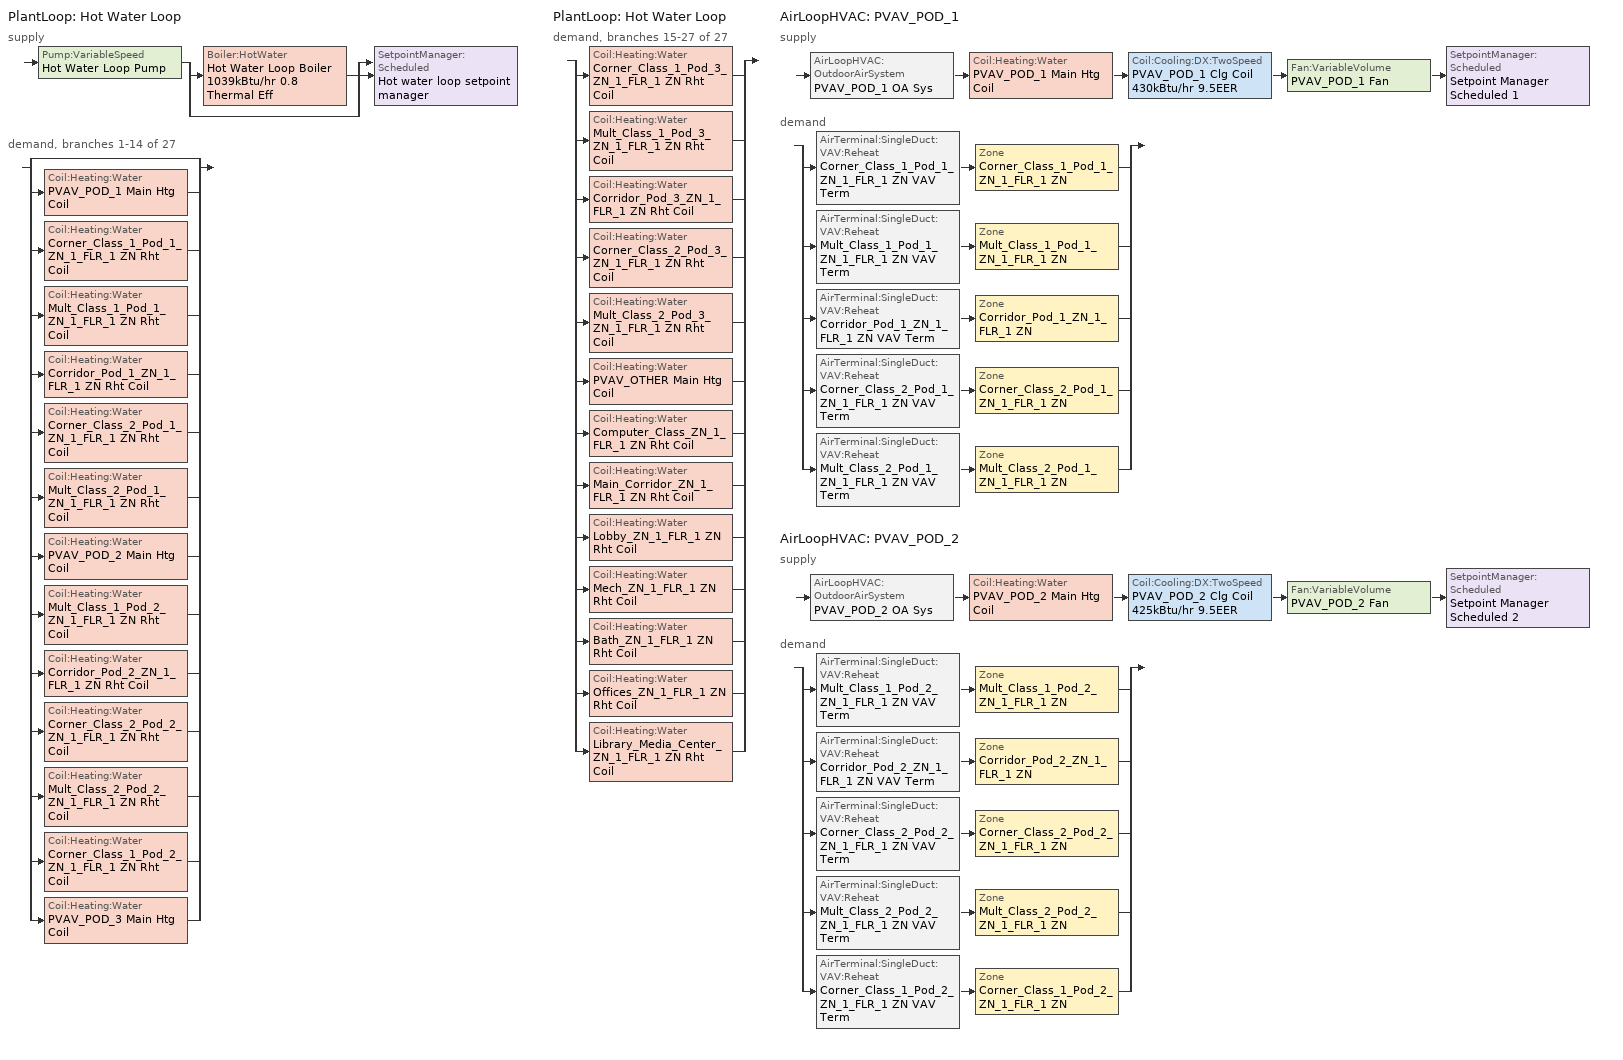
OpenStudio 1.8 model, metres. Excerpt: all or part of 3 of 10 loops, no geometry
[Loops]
PlantLoop 'Hot Water Loop'
 supply: Pump:VariableSpeed 'Hot Water Loop Pump' > split
  | Boiler:HotWater 'Hot Water Loop Boiler 1039kBtu/hr 0.8 Thermal Eff'
  | bypass
  join > SetpointManager:Scheduled 'Hot water loop setpoint manager'
 demand, branches 1-14 of 27: split
  | bypass
  | Coil:Heating:Water 'PVAV_POD_1 Main Htg Coil'
  | Coil:Heating:Water 'Corner_Class_1_Pod_1_ZN_1_FLR_1 ZN Rht Coil'
  | Coil:Heating:Water 'Mult_Class_1_Pod_1_ZN_1_FLR_1 ZN Rht Coil'
  | Coil:Heating:Water 'Corridor_Pod_1_ZN_1_FLR_1 ZN Rht Coil'
  | Coil:Heating:Water 'Corner_Class_2_Pod_1_ZN_1_FLR_1 ZN Rht Coil'
  | Coil:Heating:Water 'Mult_Class_2_Pod_1_ZN_1_FLR_1 ZN Rht Coil'
  | Coil:Heating:Water 'PVAV_POD_2 Main Htg Coil'
  | Coil:Heating:Water 'Mult_Class_1_Pod_2_ZN_1_FLR_1 ZN Rht Coil'
  | Coil:Heating:Water 'Corridor_Pod_2_ZN_1_FLR_1 ZN Rht Coil'
  | Coil:Heating:Water 'Corner_Class_2_Pod_2_ZN_1_FLR_1 ZN Rht Coil'
  | Coil:Heating:Water 'Mult_Class_2_Pod_2_ZN_1_FLR_1 ZN Rht Coil'
  | Coil:Heating:Water 'Corner_Class_1_Pod_2_ZN_1_FLR_1 ZN Rht Coil'
  | Coil:Heating:Water 'PVAV_POD_3 Main Htg Coil'
PlantLoop 'Hot Water Loop'
 demand, branches 15-27 of 27: split
  | Coil:Heating:Water 'Corner_Class_1_Pod_3_ZN_1_FLR_1 ZN Rht Coil'
  | Coil:Heating:Water 'Mult_Class_1_Pod_3_ZN_1_FLR_1 ZN Rht Coil'
  | Coil:Heating:Water 'Corridor_Pod_3_ZN_1_FLR_1 ZN Rht Coil'
  | Coil:Heating:Water 'Corner_Class_2_Pod_3_ZN_1_FLR_1 ZN Rht Coil'
  | Coil:Heating:Water 'Mult_Class_2_Pod_3_ZN_1_FLR_1 ZN Rht Coil'
  | Coil:Heating:Water 'PVAV_OTHER Main Htg Coil'
  | Coil:Heating:Water 'Computer_Class_ZN_1_FLR_1 ZN Rht Coil'
  | Coil:Heating:Water 'Main_Corridor_ZN_1_FLR_1 ZN Rht Coil'
  | Coil:Heating:Water 'Lobby_ZN_1_FLR_1 ZN Rht Coil'
  | Coil:Heating:Water 'Mech_ZN_1_FLR_1 ZN Rht Coil'
  | Coil:Heating:Water 'Bath_ZN_1_FLR_1 ZN Rht Coil'
  | Coil:Heating:Water 'Offices_ZN_1_FLR_1 ZN Rht Coil'
  | Coil:Heating:Water 'Library_Media_Center_ZN_1_FLR_1 ZN Rht Coil'
AirLoopHVAC 'PVAV_POD_1'
 supply: AirLoopHVAC:OutdoorAirSystem 'PVAV_POD_1 OA Sys' > Coil:Heating:Water 'PVAV_POD_1 Main Htg Coil' > Coil:Cooling:DX:TwoSpeed 'PVAV_POD_1 Clg Coil 430kBtu/hr 9.5EER' > Fan:VariableVolume 'PVAV_POD_1 Fan' > SetpointManager:Scheduled 'Setpoint Manager Scheduled 1'
 demand: split
  | AirTerminal:SingleDuct:VAV:Reheat 'Corner_Class_1_Pod_1_ZN_1_FLR_1 ZN VAV Term' > Zone 'Corner_Class_1_Pod_1_ZN_1_FLR_1 ZN'
  | AirTerminal:SingleDuct:VAV:Reheat 'Mult_Class_1_Pod_1_ZN_1_FLR_1 ZN VAV Term' > Zone 'Mult_Class_1_Pod_1_ZN_1_FLR_1 ZN'
  | AirTerminal:SingleDuct:VAV:Reheat 'Corridor_Pod_1_ZN_1_FLR_1 ZN VAV Term' > Zone 'Corridor_Pod_1_ZN_1_FLR_1 ZN'
  | AirTerminal:SingleDuct:VAV:Reheat 'Corner_Class_2_Pod_1_ZN_1_FLR_1 ZN VAV Term' > Zone 'Corner_Class_2_Pod_1_ZN_1_FLR_1 ZN'
  | AirTerminal:SingleDuct:VAV:Reheat 'Mult_Class_2_Pod_1_ZN_1_FLR_1 ZN VAV Term' > Zone 'Mult_Class_2_Pod_1_ZN_1_FLR_1 ZN'
AirLoopHVAC 'PVAV_POD_2'
 supply: AirLoopHVAC:OutdoorAirSystem 'PVAV_POD_2 OA Sys' > Coil:Heating:Water 'PVAV_POD_2 Main Htg Coil' > Coil:Cooling:DX:TwoSpeed 'PVAV_POD_2 Clg Coil 425kBtu/hr 9.5EER' > Fan:VariableVolume 'PVAV_POD_2 Fan' > SetpointManager:Scheduled 'Setpoint Manager Scheduled 2'
 demand: split
  | AirTerminal:SingleDuct:VAV:Reheat 'Mult_Class_1_Pod_2_ZN_1_FLR_1 ZN VAV Term' > Zone 'Mult_Class_1_Pod_2_ZN_1_FLR_1 ZN'
  | AirTerminal:SingleDuct:VAV:Reheat 'Corridor_Pod_2_ZN_1_FLR_1 ZN VAV Term' > Zone 'Corridor_Pod_2_ZN_1_FLR_1 ZN'
  | AirTerminal:SingleDuct:VAV:Reheat 'Corner_Class_2_Pod_2_ZN_1_FLR_1 ZN VAV Term' > Zone 'Corner_Class_2_Pod_2_ZN_1_FLR_1 ZN'
  | AirTerminal:SingleDuct:VAV:Reheat 'Mult_Class_2_Pod_2_ZN_1_FLR_1 ZN VAV Term' > Zone 'Mult_Class_2_Pod_2_ZN_1_FLR_1 ZN'
  | AirTerminal:SingleDuct:VAV:Reheat 'Corner_Class_1_Pod_2_ZN_1_FLR_1 ZN VAV Term' > Zone 'Corner_Class_1_Pod_2_ZN_1_FLR_1 ZN'
[Sizing:Zone] Zone Cooling Design Supply Air Temperature {C}=12.7778; Zone Heating Design Supply Air Temperature {C}=50; Zone Cooling Design Supply Air Humidity Ratio {kg-H2O/kg-air}=0.0085; Zone Heating Design Supply Air Humidity Ratio {kg-H2O/kg-air}=0.008; Cooling Design Air Flow Method=DesignDay; Heating Design Air Flow Method=DesignDay
Mult_Class_1_Pod_2_ZN_1_FLR_1 ZN; Corridor_Pod_2_ZN_1_FLR_1 ZN; Corner_Class_2_Pod_1_ZN_1_FLR_1 ZN; Corner_Class_1_Pod_2_ZN_1_FLR_1 ZN; Corner_Class_1_Pod_1_ZN_1_FLR_1 ZN; Mult_Class_2_Pod_1_ZN_1_FLR_1 ZN; Mult_Class_2_Pod_2_ZN_1_FLR_1 ZN; Corridor_Pod_1_ZN_1_FLR_1 ZN; Corner_Class_2_Pod_2_ZN_1_FLR_1 ZN; Mult_Class_1_Pod_1_ZN_1_FLR_1 ZN
[Zone equipment]
Mult_Class_1_Pod_2_ZN_1_FLR_1 ZN: Mult_Class_1_Pod_2_ZN_1_FLR_1 ZN VAV Term
Corridor_Pod_2_ZN_1_FLR_1 ZN: Corridor_Pod_2_ZN_1_FLR_1 ZN VAV Term
Corner_Class_2_Pod_1_ZN_1_FLR_1 ZN: Corner_Class_2_Pod_1_ZN_1_FLR_1 ZN VAV Term
Corner_Class_1_Pod_2_ZN_1_FLR_1 ZN: Corner_Class_1_Pod_2_ZN_1_FLR_1 ZN VAV Term
Corner_Class_1_Pod_1_ZN_1_FLR_1 ZN: Corner_Class_1_Pod_1_ZN_1_FLR_1 ZN VAV Term
Mult_Class_2_Pod_1_ZN_1_FLR_1 ZN: Mult_Class_2_Pod_1_ZN_1_FLR_1 ZN VAV Term
Mult_Class_2_Pod_2_ZN_1_FLR_1 ZN: Mult_Class_2_Pod_2_ZN_1_FLR_1 ZN VAV Term
Corridor_Pod_1_ZN_1_FLR_1 ZN: Corridor_Pod_1_ZN_1_FLR_1 ZN VAV Term
Corner_Class_2_Pod_2_ZN_1_FLR_1 ZN: Corner_Class_2_Pod_2_ZN_1_FLR_1 ZN VAV Term
Mult_Class_1_Pod_1_ZN_1_FLR_1 ZN: Mult_Class_1_Pod_1_ZN_1_FLR_1 ZN VAV Term
[PlantLoop]
Hot Water Loop: Fluid Type=Water; Minimum Loop Temperature {C}=10; Plant Loop Volume {m3}=Autocalculate
[Sizing:Plant]
Hot Water Loop: Loop Type=Heating; Design Loop Exit Temperature {C}=82.2222; Loop Design Temperature Difference {deltaC}=11.1111; Sizing Option=NonCoincident; Zone Timesteps in Averaging Window=1; Coincident Sizing Factor Mode=None
[SetpointManager:Scheduled] Control Variable=Temperature
Name | Schedule
Hot water loop setpoint manager | Hot Water Loop Temp - 180F
Setpoint Manager Scheduled 1 | Supply Air Temp - 55F
Setpoint Manager Scheduled 2 | Supply Air Temp - 55F 1
[Pump:VariableSpeed]
Hot Water Loop Pump: Rated Pump Head {Pa}=179344; Motor Efficiency=0.9; Fraction of Motor Inefficiencies to Fluid Stream=0; Coefficient 1 of the Part Load Performance Curve=0; Coefficient 2 of the Part Load Performance Curve=1; Coefficient 3 of the Part Load Performance Curve=0; Coefficient 4 of the Part Load Performance Curve=0; Pump Control Type=Intermittent
[Boiler:HotWater]
Hot Water Loop Boiler 1039kBtu/hr 0.8 Thermal Eff: Fuel Type=NaturalGas; Nominal Thermal Efficiency=0.8; Efficiency Curve Temperature Evaluation Variable=LeavingBoiler; Normalized Boiler Efficiency Curve=Boiler with No Minimum Turndown; Design Water Outlet Temperature {C}=82.2222; Maximum Part Load Ratio=1.2; Water Outlet Upper Temperature Limit {C}=95; Boiler Flow Mode=LeavingSetpointModulated; Parasitic Electric Load {W}=0; Sizing Factor=1
[AirLoopHVAC] Design Supply Air Flow Rate {m3/s}=AutoSize
PVAV_POD_1; PVAV_POD_2
[Sizing:System] Type of Load to Size On=Sensible; Minimum System Air Flow Ratio=0.3; Preheat Design Temperature {C}=7; Preheat Design Humidity Ratio {kg-H2O/kg-Air}=0.008; Precool Design Temperature {C}=12.8; Precool Design Humidity Ratio {kg-H2O/kg-Air}=0.008; Central Cooling Design Supply Air Temperature {C}=12.8; Central Heating Design Supply Air Temperature {C}=16.7; Sizing Option=Coincident; 100% Outdoor Air in Cooling=No; 100% Outdoor Air in Heating=No; Central Cooling Design Supply Air Humidity Ratio {kg-H2O/kg-Air}=0.0085; Central Heating Design Supply Air Humidity Ratio {kg-H2O/kg-Air}=0.008; Cooling Design Air Flow Method=DesignDay; Cooling Design Air Flow Rate {m3/s}=0; Heating Design Air Flow Method=DesignDay; Heating Design Air Flow Rate {m3/s}=0; System Outdoor Air Method=ZoneSum; Zone Maximum Outdoor Air Fraction=1; Cooling Supply Air Flow Rate Per Floor Area {m3/s-m2}=0.00996765; Cooling Fraction of Autosized Cooling Supply Air Flow Rate=1; Cooling Supply Air Flow Rate Per Unit Cooling Capacity {m3/s-W}=3.94755e-05; Heating Supply Air Flow Rate Per Floor Area {m3/s-m2}=0.00996765; Heating Fraction of Autosized Heating Supply Air Flow Rate=1; Heating Fraction of Autosized Cooling Supply Air Flow Rate=1; Heating Supply Air Flow Rate Per Unit Heating Capacity {m3/s-W}=3.15882e-05; Cooling Design Capacity Method=CoolingDesignCapacity; Cooling Design Capacity {W}=autosize; Cooling Design Capacity Per Floor Area {W/m2}=234.7; Fraction of Autosized Cooling Design Capacity=1; Heating Design Capacity Method=HeatingDesignCapacity; Heating Design Capacity {W}=autosize; Heating Design Capacity Per Floor Area {W/m2}=157; Fraction of Autosized Heating Design Capacity=1; Central Cooling Capacity Control Method=OnOff
Name | Design Outdoor Air Flow Rate {m3/s}
PVAV_POD_1 | 3.14602
PVAV_POD_2 | 3.12155
[Fan:VariableVolume] Availability Schedule=Always On Discrete; Fan Efficiency=0.5915; Pressure Rise {Pa}=1389.92; Maximum Flow Rate {m3/s}=Autosize; Fan Power Minimum Flow Rate Input Method=FixedFlowRate; Fan Power Minimum Flow Fraction=0; Fan Power Minimum Air Flow Rate {m3/s}=0; Motor Efficiency=0.91; Motor In Airstream Fraction=1; Fan Power Coefficient 1=0.0407599; Fan Power Coefficient 2=0.088045; Fan Power Coefficient 3=-0.0729261; Fan Power Coefficient 4=0.94374; Fan Power Coefficient 5=0
PVAV_POD_1 Fan; PVAV_POD_2 Fan
[Coil:Cooling:DX:TwoSpeed] Availability Schedule=Always On Discrete; Rated High Speed Total Cooling Capacity {W}=Autosize; Rated High Speed Sensible Heat Ratio=Autosize; Rated High Speed COP {W/W}=3.2994; Rated High Speed Air Flow Rate {m3/s}=Autosize; Rated Low Speed Total Cooling Capacity {W}=Autosize; Rated Low Speed Sensible Heat Ratio=0.69; Rated Low Speed COP {W/W}=3.2994; Condenser Type=AirCooled; High Speed Evaporative Condenser Effectiveness=0; High Speed Evaporative Condenser Air Flow Rate {m3/s}=Autosize; High Speed Evaporative Condenser Pump Rated Power Consumption {W}=Autosize; Low Speed Evaporative Condenser Effectiveness=0; Low Speed Evaporative Condenser Air Flow Rate {m3/s}=Autosize; Low Speed Evaporative Condenser Pump Rated Power Consumption {W}=Autosize; Basin Heater Capacity {W/K}=10; Basin Heater Setpoint Temperature {C}=2
Name | Total Cooling Capacity Function of Temperature Curve | Total Cooling Capacity Function of Flow Fraction Curve | Energy Input Ratio Function of Temperature Curve | Energy Input Ratio Function of Flow Fraction Curve | Part Load Fraction Correlation Curve | Low Speed Total Cooling Capacity Function of Temperature Curve | Low Speed Energy Input Ratio Function of Temperature Curve
PVAV_POD_1 Clg Coil 430kBtu/hr 9.5EER | Curve Biquadratic 1 | Curve Quadratic 1 | Curve Biquadratic 2 | Curve Quadratic 2 | Curve Quadratic 3 | Curve Biquadratic 3 | Curve Biquadratic 4
PVAV_POD_2 Clg Coil 425kBtu/hr 9.5EER | Curve Biquadratic 5 | Curve Quadratic 4 | Curve Biquadratic 6 | Curve Quadratic 5 | Curve Quadratic 6 | Curve Biquadratic 7 | Curve Biquadratic 8
[Coil:Heating:Water] Availability Schedule=Always On Discrete; Rated Inlet Water Temperature {C}=82.2222; Rated Inlet Air Temperature {C}=16.6667; Rated Outlet Water Temperature {C}=71.1111; Rated Outlet Air Temperature {C}=32.2222
PVAV_POD_1 Main Htg Coil; Corner_Class_1_Pod_1_ZN_1_FLR_1 ZN Rht Coil; Mult_Class_1_Pod_1_ZN_1_FLR_1 ZN Rht Coil; Corridor_Pod_1_ZN_1_FLR_1 ZN Rht Coil; Corner_Class_2_Pod_1_ZN_1_FLR_1 ZN Rht Coil; Mult_Class_2_Pod_1_ZN_1_FLR_1 ZN Rht Coil; PVAV_POD_2 Main Htg Coil; Mult_Class_1_Pod_2_ZN_1_FLR_1 ZN Rht Coil; Corridor_Pod_2_ZN_1_FLR_1 ZN Rht Coil; Corner_Class_2_Pod_2_ZN_1_FLR_1 ZN Rht Coil; Mult_Class_2_Pod_2_ZN_1_FLR_1 ZN Rht Coil; Corner_Class_1_Pod_2_ZN_1_FLR_1 ZN Rht Coil; PVAV_POD_3 Main Htg Coil; Corner_Class_1_Pod_3_ZN_1_FLR_1 ZN Rht Coil; Mult_Class_1_Pod_3_ZN_1_FLR_1 ZN Rht Coil; Corridor_Pod_3_ZN_1_FLR_1 ZN Rht Coil; Corner_Class_2_Pod_3_ZN_1_FLR_1 ZN Rht Coil; Mult_Class_2_Pod_3_ZN_1_FLR_1 ZN Rht Coil; PVAV_OTHER Main Htg Coil; Computer_Class_ZN_1_FLR_1 ZN Rht Coil; Main_Corridor_ZN_1_FLR_1 ZN Rht Coil; Lobby_ZN_1_FLR_1 ZN Rht Coil; Mech_ZN_1_FLR_1 ZN Rht Coil; Bath_ZN_1_FLR_1 ZN Rht Coil; Offices_ZN_1_FLR_1 ZN Rht Coil; Library_Media_Center_ZN_1_FLR_1 ZN Rht Coil
[Controller:OutdoorAir] Minimum Outdoor Air Flow Rate {m3/s}=Autosize; Maximum Outdoor Air Flow Rate {m3/s}=Autosize; Economizer Control Type=NoEconomizer; Economizer Control Action Type=ModulateFlow; Economizer Maximum Limit Dry-Bulb Temperature {C}=28; Economizer Maximum Limit Enthalpy {J/kg}=64000; Economizer Minimum Limit Dry-Bulb Temperature {C}=-100; Lockout Type=LockoutWithCompressor; Minimum Limit Type=FixedMinimum; Minimum Outdoor Air Schedule=SchoolPrimary MinOA_MotorizedDamper_Sched; High Humidity Control=No; Heat Recovery Bypass Control Type=BypassWhenWithinEconomizerLimits
Name | Controller Mechanical Ventilation
Controller Outdoor Air 1 | PVAV_POD_1 Ventilation Controller
Controller Outdoor Air 2 | PVAV_POD_2 Ventilation Controller
[Controller:MechanicalVentilation] Availability Schedule=Always On Discrete; System Outdoor Air Method=ZoneSum
PVAV_POD_1 Ventilation Controller; PVAV_POD_2 Ventilation Controller
[AirLoopHVAC:OutdoorAirSystem]
Name | Controller
PVAV_POD_1 OA Sys | Controller Outdoor Air 1
PVAV_POD_2 OA Sys | Controller Outdoor Air 2
[AirTerminal:SingleDuct:VAV:Reheat] Availability Schedule=Always On Discrete; Maximum Air Flow Rate {m3/s}=Autocalculate; Zone Minimum Air Flow Input Method=Constant; Fixed Minimum Air Flow Rate {m3/s}=0; Maximum Hot Water or Steam Flow Rate {m3/s}=Autocalculate; Minimum Hot Water or Steam Flow Rate {m3/s}=0; Convergence Tolerance=0.001; Damper Heating Action=Reverse; Maximum Flow per Zone Floor Area During Reheat {m3/s-m2}=Autocalculate; Maximum Flow Fraction During Reheat=Autocalculate; Maximum Reheat Air Temperature {C}=35
Name | Constant Minimum Air Flow Fraction | Reheat Coil
Corner_Class_1_Pod_1_ZN_1_FLR_1 ZN VAV Term | 0.7 | Corner_Class_1_Pod_1_ZN_1_FLR_1 ZN Rht Coil
Mult_Class_1_Pod_1_ZN_1_FLR_1 ZN VAV Term | 0.7 | Mult_Class_1_Pod_1_ZN_1_FLR_1 ZN Rht Coil
Corridor_Pod_1_ZN_1_FLR_1 ZN VAV Term | 0.3 | Corridor_Pod_1_ZN_1_FLR_1 ZN Rht Coil
Corner_Class_2_Pod_1_ZN_1_FLR_1 ZN VAV Term | 0.7 | Corner_Class_2_Pod_1_ZN_1_FLR_1 ZN Rht Coil
Mult_Class_2_Pod_1_ZN_1_FLR_1 ZN VAV Term | 0.7 | Mult_Class_2_Pod_1_ZN_1_FLR_1 ZN Rht Coil
Mult_Class_1_Pod_2_ZN_1_FLR_1 ZN VAV Term | 0.7 | Mult_Class_1_Pod_2_ZN_1_FLR_1 ZN Rht Coil
Corridor_Pod_2_ZN_1_FLR_1 ZN VAV Term | 0.3 | Corridor_Pod_2_ZN_1_FLR_1 ZN Rht Coil
Corner_Class_2_Pod_2_ZN_1_FLR_1 ZN VAV Term | 0.7 | Corner_Class_2_Pod_2_ZN_1_FLR_1 ZN Rht Coil
Mult_Class_2_Pod_2_ZN_1_FLR_1 ZN VAV Term | 0.7 | Mult_Class_2_Pod_2_ZN_1_FLR_1 ZN Rht Coil
Corner_Class_1_Pod_2_ZN_1_FLR_1 ZN VAV Term | 0.7 | Corner_Class_1_Pod_2_ZN_1_FLR_1 ZN Rht Coil
[Schedule:Ruleset]
Name | Default Day Schedule | Summer Design Day Schedule | Winter Design Day Schedule
Hot Water Loop Temp - 180F | Hot Water Loop Temp - 180F Default
SchoolPrimary MinOA_MotorizedDamper_Sched | SchoolPrimary MinOA_MotorizedDamper_Sched Default | SchoolPrimary MinOA_MotorizedDamper_Sched Summer Design Day | SchoolPrimary MinOA_MotorizedDamper_Sched Winter Design Day
Supply Air Temp - 55F | Supply Air Temp - 55F Default
Supply Air Temp - 55F 1 | Supply Air Temp - 55F Default 1
[Schedule:Day]
Hot Water Loop Temp - 180F Default: 24, 0, 82.2222
SchoolPrimary MinOA_MotorizedDamper_Sched Default: 24, 0, 0
SchoolPrimary MinOA_MotorizedDamper_Sched Winter Design Day; SchoolPrimary MinOA_MotorizedDamper_Sched Summer Design Day; SchoolPrimary MinOA_MotorizedDamper_Sched Summer Design Day 1: 8, 0, 0, 21, 0, 1, 24, 0, 0
Supply Air Temp - 55F Default; Supply Air Temp - 55F Default 1: 24, 0, 12.7778
[Schedule:Rule]
Schedule Rule 60: Schedule Ruleset=SchoolPrimary MinOA_MotorizedDamper_Sched; Rule Order=0; Day Schedule=SchoolPrimary MinOA_MotorizedDamper_Sched Summer Design Day 1; Apply Monday=Yes; Apply Tuesday=Yes; Apply Wednesday=Yes; Apply Thursday=Yes; Apply Friday=Yes; Date Specification Type=DateRange; Start Month=1; Start Day=1; End Month=12; End Day=31
[Schedule:Constant]
Always On Discrete: Value=1
[Curve:Biquadratic] Minimum Value of x {BasedOnField A2}=17; Maximum Value of x {BasedOnField A2}=22; Minimum Value of y {BasedOnField A3}=13; Maximum Value of y {BasedOnField A3}=46
Name | Coefficient1 Constant | Coefficient2 x | Coefficient3 x**2 | Coefficient4 y | Coefficient5 y**2 | Coefficient6 x*y
Curve Biquadratic 1; Curve Biquadratic 3; Curve Biquadratic 5; Curve Biquadratic 7 | 0.42415 | 0.04426 | -0.00042 | 0.00333 | -8e-005 | -0.00021
Curve Biquadratic 2; Curve Biquadratic 4; Curve Biquadratic 6; Curve Biquadratic 8 | 1.23649 | -0.02431 | 0.00057 | -0.01434 | 0.00063 | -0.00038
[Curve:Quadratic]
Name | Coefficient1 Constant | Coefficient2 x | Coefficient3 x**2 | Minimum Value of x {BasedOnField A2} | Maximum Value of x {BasedOnField A2}
Curve Quadratic 1; Curve Quadratic 4 | 0.77136 | 0.34053 | -0.11088 | 0.75918 | 1.13877
Curve Quadratic 2; Curve Quadratic 5 | 1.2055 | -0.32953 | 0.12308 | 0.75918 | 1.13877
Curve Quadratic 3; Curve Quadratic 6 | 0.771 | 0.229 | 0 | 0 | 1
[Curve:Cubic]
Boiler with No Minimum Turndown: Coefficient1 Constant=0.7463; Coefficient2 x=1.3196; Coefficient3 x**2=-2.2154; Coefficient4 x**3=1.1674; Minimum Value of x {BasedOnField A2}=0; Maximum Value of x {BasedOnField A2}=1.3
